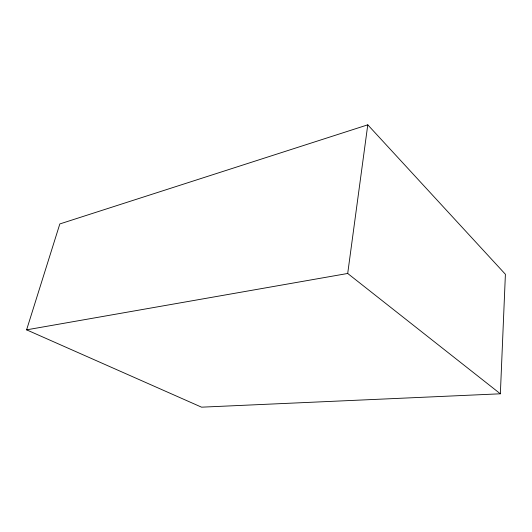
<?xml version="1.0" encoding="UTF-8"?>
<svg xmlns="http://www.w3.org/2000/svg" width="532" height="532" viewBox="0 0 532 532"><rect width="100%" height="100%" fill="white"/><g stroke="black" fill="none" stroke-linecap="round" stroke-linejoin="round"><path stroke-width="0.8" d="M500.359 393.8L505.4 274.273L367.778 124.827L59.83 223.939L26.6 329.84L201.562 407.173L500.359 393.8L347.702 273.468L26.6 329.84M347.702 273.468L367.778 124.827"/></g></svg>
